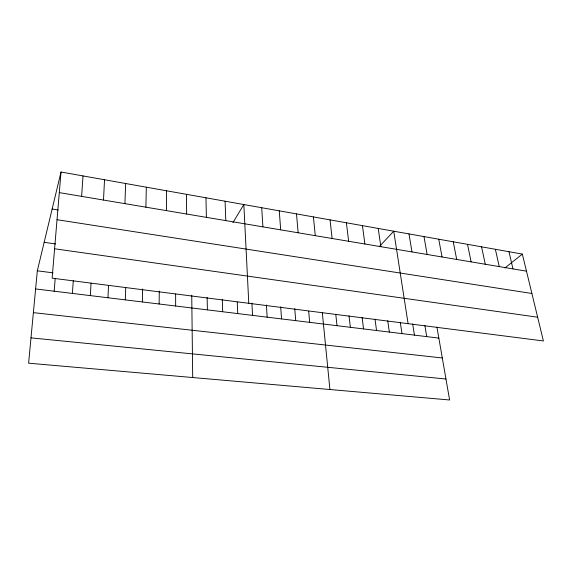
<?xml version="1.0" encoding="UTF-8"?>
<svg xmlns="http://www.w3.org/2000/svg" width="572" height="572" viewBox="0 0 572 572"><rect width="100%" height="100%" fill="white"/><g stroke="black" fill="none" stroke-linecap="round" stroke-linejoin="round"><path stroke-width="0.86" d="M166.473 210.639L166.588 190.791M159.138 304.004L159.273 291.034M145.903 207.178L146.318 187.187M142.356 301.959L142.642 288.903M125.304 299.878L125.711 287.609M124.918 203.653L125.64 183.505M107.965 297.762L108.523 285.414M103.496 200.05L104.533 179.751M90.333 295.61L91.041 283.176M81.624 196.375L83.004 175.919M72.401 293.429L73.287 280.652M54.161 291.205L55.212 278.335M61.025 172.015L52.131 278.156L543.4 340.969L522.343 254.082L61.025 172.015L37.323 270.806L28.6 363.191L449.613 399.985L436.922 327.055M232.976 222.537L243.844 204.533L248.784 303.296M379.286 246.625L393.736 231.202L408.093 323.666M504.904 267.989L522.343 254.082M30.988 337.873L445.967 379.014M33.376 312.641L442.306 357.979M35.614 288.939L438.846 338.102M37.323 270.806L53.017 272.851M54.59 248.77L537.644 317.21M44.158 242.321L55.606 243.972M57.028 219.712L531.896 293.493M52.145 209.016L58.158 209.974M59.295 192.614L526.483 271.178M508.958 251.701L512.977 268.911M495.366 249.285L499.249 266.602M481.552 246.825L485.299 264.257M467.51 244.33L471.121 261.869M453.246 241.792L456.699 259.445M438.738 239.21L442.042 256.978M423.988 236.586L427.134 254.476M424.882 325.518L426.726 336.622M408.987 233.919L411.976 251.923M412.677 323.952L414.443 335.128M400.293 322.365L401.987 333.605M378.221 228.442L380.859 246.689M387.744 320.763L389.353 332.067M362.441 225.64L364.893 244.008M375.025 319.133L376.54 330.509M362.119 317.481L363.549 328.921M346.382 222.78L348.648 241.277M349.027 315.801L350.371 327.313M330.044 219.87L332.11 238.495M335.821 314.714L337.001 325.683M313.413 216.917L315.279 235.664M322.343 312.991L329.922 389.525M308.68 311.247L309.681 322.351M296.489 213.907L298.141 232.783M294.744 308.623L295.717 320.649M279.258 210.839L280.688 229.844M280.68 306.814L281.538 318.926M261.711 207.715L262.913 226.855M266.402 304.99L267.16 317.167M251.916 303.131L252.559 315.394M237.251 302.13L237.737 313.585M225.082 201.201L225.79 220.613M222.286 299.335L222.687 311.747M205.963 197.798L206.406 217.353M207.128 297.39L207.407 309.888M191.742 295.195L192.7 377.534M186.465 194.33L186.644 214.028M175.633 293.994L175.647 306.013"/></g></svg>
